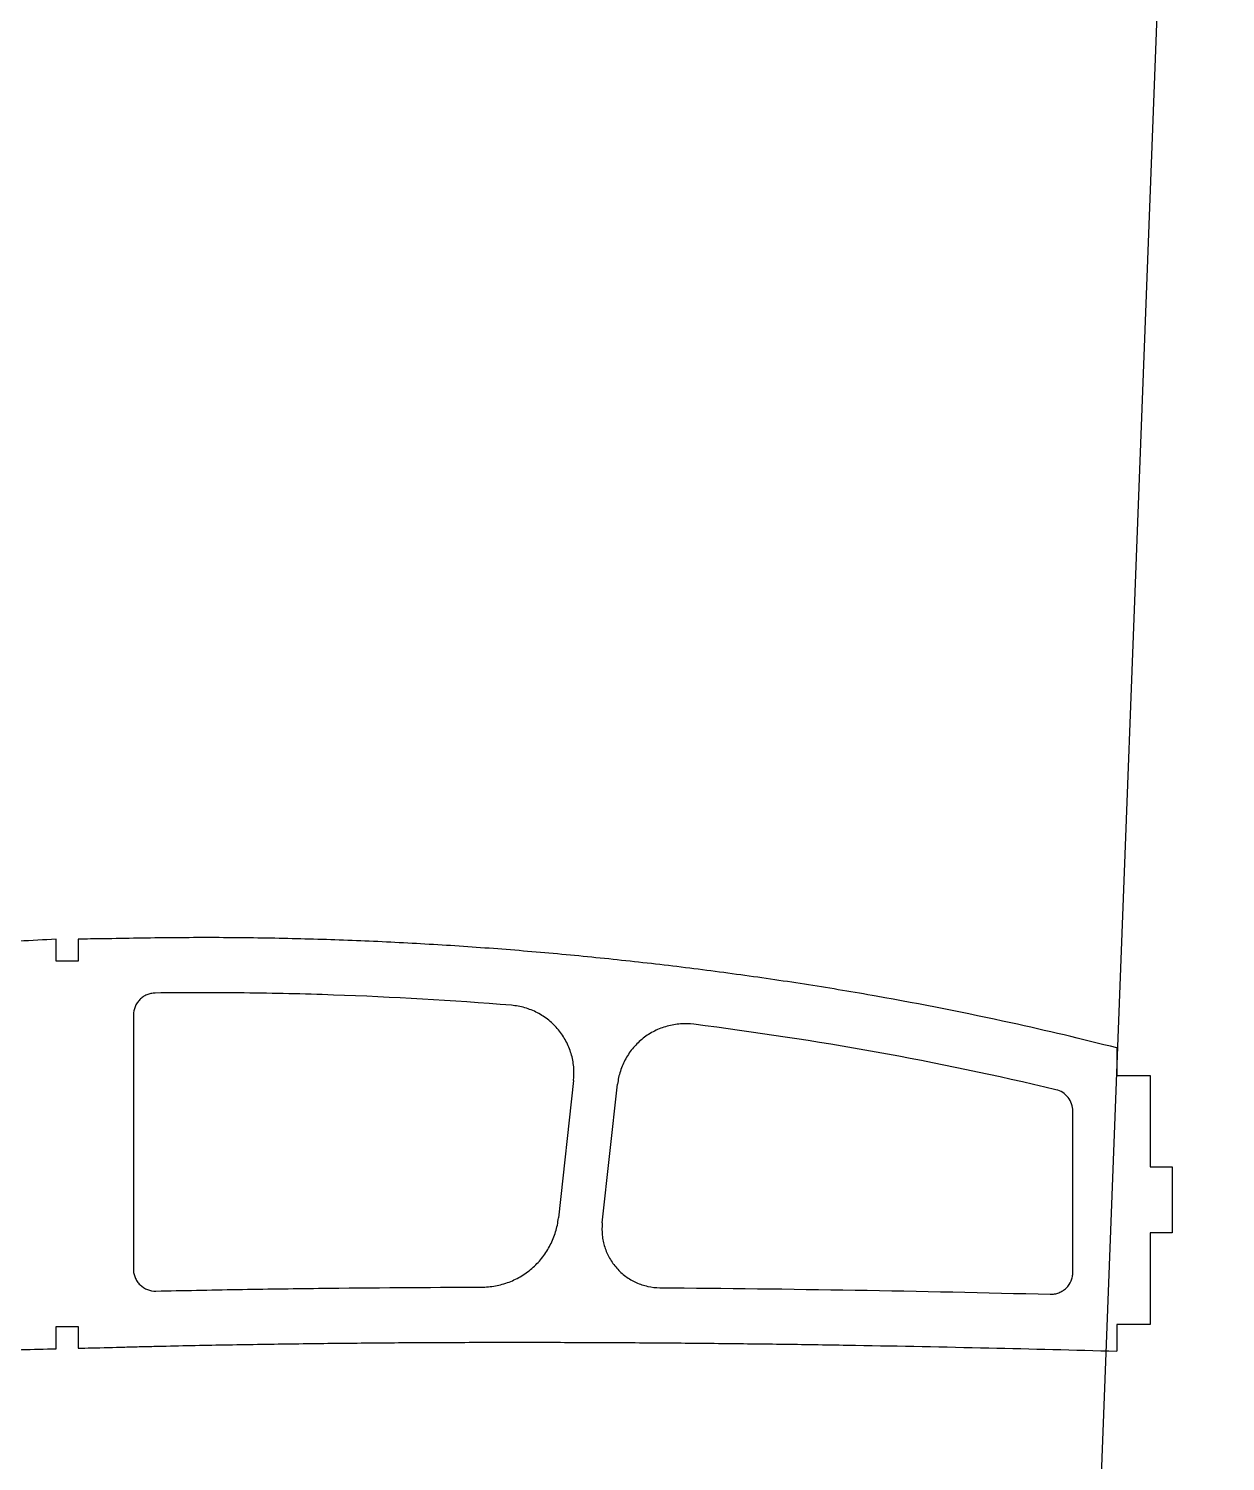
# Model space of a CAD drawing. Header units: millimetres. Extents: x -11497 to 404, y -3854 to 414.
# Drawn here: x -9717.8 to -9609.3, y -1891.3 to -1761.3 of the extents above; entities that cross this region are included whole.
import ezdxf

# ---------------------------------------------------------------- set-up
doc = ezdxf.new("R2010")
doc.units = ezdxf.units.MM
doc.layers.add('细线层', color=4, linetype='Continuous', lineweight=25)

msp = doc.modelspace()

# ---------------------------------------------------------------- linework, layer by layer
for p, q in [((-9715.29, -1845.9258), (-9715.29, -1843.9394)), ((-9713.29, -1843.9258), (-9713.29, -1845.9258)), ((-9713.29, -1845.9258), (-9715.29, -1845.9258)), ((-9619.081, -1853.8049), (-9619.081, -1856.3049)), ((-9619.081, -1856.3049), (-9616.081, -1856.3049)), ((-9616.081, -1856.3049), (-9616.081, -1864.5843)), ((-9616.081, -1864.5843), (-9614.081, -1864.5843)), ((-9614.081, -1864.5843), (-9614.081, -1870.5843)), ((-9614.081, -1870.5843), (-9616.081, -1870.5843)), ((-9616.081, -1870.5843), (-9616.081, -1878.895)), ((-9715.29, -1881.0901), (-9715.29, -1879.0901)), ((-9715.29, -1879.0901), (-9713.29, -1879.0901)), ((-9713.29, -1879.0901), (-9713.29, -1881.0442)), ((-9616.081, -1878.895), (-9619.081, -1878.895)), ((-9619.081, -1878.895), (-9619.081, -1881.3113))]:
    msp.add_line(p, q)
at = {"color": 7, "linetype": 'Continuous', "lineweight": 25}
for p, q in [((-9708.29, -1850.82), (-9708.29, -1873.8641)), ((-9668.3682, -1856.7566), (-9669.7372, -1869.2277)), ((-9665.76, -1869.6836), (-9664.3779, -1857.1019)), ((-9623.081, -1874.1509), (-9623.081, -1859.5348))]:
    msp.add_line(p, q, dxfattribs=at)
for points, knots in [([(-9715.29, -1843.9394), (-9716.4086, -1843.9858), (-9718.6458, -1844.1083), (-9721.9987, -1844.3472), (-9725.3496, -1844.6039), (-9728.6985, -1844.8763), (-9732.0421, -1845.2013), (-9735.3813, -1845.5617), (-9738.715, -1845.9643), (-9743.1517, -1846.5601), (-9748.6806, -1847.4141), (-9754.181, -1848.4271), (-9758.5607, -1849.3352), (-9761.834, -1850.0673), (-9765.0949, -1850.8508), (-9768.3425, -1851.6867), (-9771.5755, -1852.5753), (-9774.7924, -1853.5197), (-9777.9896, -1854.5277), (-9781.1646, -1855.6023), (-9784.314, -1856.7496), (-9787.4332, -1857.9756), (-9790.5169, -1859.2883), (-9793.5536, -1860.7059), (-9796.5345, -1862.2373), (-9799.4522, -1863.8856), (-9802.3006, -1865.6507), (-9804.6101, -1867.2206), (-9806.4094, -1868.544), (-9807.7314, -1869.5728), (-9809.023, -1870.6398), (-9810.2769, -1871.7506), (-9811.2929, -1872.708), (-9812.0875, -1873.4925), (-9812.6772, -1874.0872), (-9813.2575, -1874.6911), (-9813.8202, -1875.3113), (-9814.3595, -1875.9525), (-9814.8641, -1876.6211), (-9815.2461, -1877.2057), (-9815.5144, -1877.6954), (-9815.6959, -1878.0727), (-9815.8237, -1878.3974), (-9815.9101, -1878.6626), (-9815.9672, -1878.8638), (-9816.0136, -1879.0677), (-9816.0595, -1879.3424), (-9816.0998, -1879.6897), (-9816.0955, -1880.0392), (-9816.0745, -1880.3175), (-9816.0487, -1880.5248), (-9816.0133, -1880.7307), (-9815.966, -1880.9335), (-9815.9059, -1881.133), (-9815.8203, -1881.3226), (-9815.7266, -1881.5087), (-9815.6356, -1881.6969), (-9815.5346, -1881.8801), (-9815.4211, -1882.0557), (-9815.298, -1882.2247), (-9815.1237, -1882.442), (-9814.8024, -1882.8098), (-9814.3945, -1883.1919), (-9813.9552, -1883.5365), (-9813.5, -1883.8596), (-9812.8988, -1884.2151), (-9811.8826, -1884.6818), (-9810.5327, -1885.0572), (-9808.8712, -1885.2795), (-9807.2033, -1885.4339), (-9805.5319, -1885.5493), (-9803.8582, -1885.6194), (-9802.1834, -1885.6573), (-9800.5081, -1885.6597), (-9798.833, -1885.6353), (-9797.1584, -1885.5869), (-9795.4842, -1885.5234), (-9793.8105, -1885.4492), (-9792.1369, -1885.3704), (-9790.4635, -1885.2883), (-9788.2323, -1885.174), (-9785.4438, -1885.0207), (-9782.0985, -1884.8162), (-9778.7539, -1884.5968), (-9775.4096, -1884.3675), (-9772.0653, -1884.134), (-9768.7206, -1883.9007), (-9765.3752, -1883.6713), (-9762.0292, -1883.4457), (-9758.6823, -1883.2252), (-9755.3346, -1883.0113), (-9751.986, -1882.8036), (-9747.52, -1882.5352), (-9743.0519, -1882.2828), (-9738.5819, -1882.0444), (-9735.2283, -1881.8741), (-9731.8737, -1881.7112), (-9729.0774, -1881.5813), (-9726.8396, -1881.4844), (-9725.1611, -1881.4114), (-9723.4825, -1881.3391), (-9721.8032, -1881.2755), (-9720.1235, -1881.221), (-9717.9527, -1881.1577), (-9716.3414, -1881.1148), (-9715.29, -1881.0901)], [0, 0, 0, 0, 0.008250743, 0.016501486, 0.024752229, 0.033002972, 0.041253715, 0.049504458, 0.057755201, 0.066005944, 0.08250743, 0.099008916, 0.107259659, 0.115510402, 0.123761145, 0.132011888, 0.140262631, 0.148513373, 0.156764116, 0.165014859, 0.173265602, 0.181516345, 0.189767088, 0.198017831, 0.206268574, 0.214519317, 0.22277006, 0.231020803, 0.235146175, 0.239271546, 0.243396918, 0.247522289, 0.251647661, 0.253710346, 0.255773032, 0.257835718, 0.259898404, 0.261961089, 0.264023775, 0.266086461, 0.267117804, 0.268149147, 0.269180489, 0.269696161, 0.270211832, 0.270727504, 0.271243175, 0.272274518, 0.273305861, 0.273821532, 0.274337204, 0.274852875, 0.275368547, 0.275884218, 0.27639989, 0.276915561, 0.277431232, 0.277946904, 0.278462575, 0.278978247, 0.279493918, 0.280525261, 0.282587947, 0.28361929, 0.284650632, 0.286713318, 0.288776004, 0.292901375, 0.297026747, 0.301152118, 0.30527749, 0.309402861, 0.313528233, 0.317653604, 0.321778976, 0.325904347, 0.330029719, 0.33415509, 0.338280462, 0.342405833, 0.346531205, 0.354781948, 0.363032691, 0.371283434, 0.379534177, 0.38778492, 0.396035663, 0.404286406, 0.412537149, 0.420787892, 0.429038634, 0.437289377, 0.44554012, 0.462041606, 0.470292349, 0.478543092, 0.486793835, 0.495044578, 0.49916995, 0.503295321, 0.507420693, 0.511546064, 0.515671436, 0.519796807, 0.527538551, 0.527538551, 0.527538551, 0.527538551]), ([(-9619.081, -1853.8049), (-9622.2736, -1852.9926), (-9629.5172, -1851.273), (-9638.8569, -1849.4259), (-9647.0434, -1848.0617), (-9653.2017, -1847.1562), (-9659.3748, -1846.3598), (-9665.5611, -1845.6709), (-9671.7577, -1845.0841), (-9677.9637, -1844.6052), (-9683.1413, -1844.2931), (-9687.2863, -1844.0998), (-9691.4329, -1843.9419), (-9695.5811, -1843.8398), (-9699.7304, -1843.7923), (-9702.8425, -1843.7888), (-9705.9546, -1843.8088), (-9709.0662, -1843.8659), (-9711.5113, -1843.9061), (-9712.9193, -1843.9221), (-9713.29, -1843.9258)], [0.512879647, 0.512879647, 0.512879647, 0.512879647, 0.5625, 0.625, 0.65625, 0.6875, 0.71875, 0.75, 0.78125, 0.8125, 0.84375, 0.859375, 0.875, 0.90625, 0.921875, 0.9375, 0.953125, 0.96875, 0.984375, 0.989958729, 0.989958729, 0.989958729, 0.989958729]), ([(-9706.3178, -1848.8202), (-9706.4487, -1848.822), (-9706.5772, -1848.8365), (-9706.8298, -1848.8899), (-9706.9551, -1848.9294), (-9707.1941, -1849.0313), (-9707.3073, -1849.0932), (-9707.5213, -1849.2387), (-9707.6227, -1849.3231), (-9707.8043, -1849.5072), (-9707.8857, -1849.6074), (-9708.0294, -1849.8243), (-9708.0907, -1849.9401), (-9708.2379, -1850.2982), (-9708.29, -1850.5582), (-9708.29, -1850.82)], [0, 0, 0, 0, 0.125, 0.125, 0.25, 0.25, 0.375, 0.375, 0.5, 0.5, 0.625, 0.625, 0.75, 0.75, 1, 1, 1, 1]), ([(-9674.0081, -1849.932), (-9679.3848, -1849.4979), (-9684.7655, -1849.1848), (-9692.8428, -1848.9037), (-9695.5363, -1848.8414), (-9699.5781, -1848.7958), (-9700.9257, -1848.7899), (-9703.6214, -1848.7933), (-9704.9694, -1848.8014), (-9706.3178, -1848.8202)], [0, 0, 0, 0, 0.5, 0.5, 0.75, 0.75, 0.875, 0.875, 1, 1, 1, 1]), ([(-9668.3682, -1856.7566), (-9668.3229, -1856.344), (-9668.3196, -1855.9341), (-9668.375, -1855.3232), (-9668.4036, -1855.1202), (-9668.4815, -1854.7155), (-9668.5311, -1854.5131), (-9668.7082, -1853.9211), (-9668.864, -1853.5427), (-9669.2504, -1852.8181), (-9669.4833, -1852.4706), (-9670.0051, -1851.8387), (-9670.2958, -1851.5501), (-9670.7778, -1851.1595), (-9670.9455, -1851.037), (-9671.289, -1850.8116), (-9671.6422, -1850.6043), (-9672.0145, -1850.4328), (-9672.3965, -1850.2795), (-9672.5933, -1850.2118), (-9673.189, -1850.0397), (-9673.5944, -1849.9654), (-9674.0081, -1849.932)], [0, 0, 0, 0, 0.125, 0.125, 0.1875, 0.1875, 0.25, 0.25, 0.375, 0.375, 0.5, 0.5, 0.625, 0.625, 0.6875, 0.6875, 0.75, 0.8125, 0.8125, 0.875, 0.875, 1, 1, 1, 1]), ([(-9657.4574, -1851.6536), (-9657.8663, -1851.6015), (-9658.2733, -1851.5907), (-9658.8811, -1851.6341), (-9659.0832, -1851.6585), (-9659.4866, -1851.7277), (-9659.6886, -1851.7729), (-9660.2803, -1851.9364), (-9660.6595, -1852.083), (-9661.3874, -1852.4504), (-9661.7379, -1852.6736), (-9662.378, -1853.1769), (-9662.6715, -1853.4584), (-9663.0711, -1853.9265), (-9663.1972, -1854.0902), (-9663.4301, -1854.4258), (-9663.5377, -1854.5985), (-9663.8341, -1855.1312), (-9663.9977, -1855.5082), (-9664.2477, -1856.2914), (-9664.3329, -1856.6921), (-9664.3779, -1857.1019)], [0, 0, 0, 0, 0.125, 0.125, 0.1875, 0.1875, 0.25, 0.25, 0.375, 0.375, 0.5, 0.5, 0.625, 0.625, 0.6875, 0.6875, 0.75, 0.75, 0.875, 0.875, 1, 1, 1, 1]), ([(-9624.6172, -1857.5896), (-9630.0097, -1856.3021), (-9635.4436, -1855.1676), (-9646.3926, -1853.1973), (-9651.9075, -1852.3613), (-9657.4574, -1851.6536)], [0, 0, 0, 0, 0.5, 0.5, 1, 1, 1, 1]), ([(-9623.081, -1859.5348), (-9623.081, -1859.3099), (-9623.1179, -1859.0913), (-9623.2653, -1858.6667), (-9623.372, -1858.4721), (-9623.6505, -1858.1195), (-9623.8152, -1857.9705), (-9624.1936, -1857.7288), (-9624.3985, -1857.6418), (-9624.6172, -1857.5896)], [0, 0, 0, 0, 0.25, 0.25, 0.5, 0.5, 0.75, 0.75, 1, 1, 1, 1]), ([(-9676.7326, -1875.5079), (-9676.2999, -1875.507), (-9675.8742, -1875.4668), (-9675.0362, -1875.3108), (-9674.6218, -1875.1943), (-9673.8162, -1874.8851), (-9673.433, -1874.696), (-9672.8868, -1874.3623), (-9672.7095, -1874.2426), (-9672.3647, -1873.9862), (-9672.1966, -1873.8487), (-9671.7167, -1873.4181), (-9671.4264, -1873.1053), (-9670.9041, -1872.429), (-9670.6704, -1872.0615), (-9670.2786, -1871.2992), (-9670.119, -1870.9036), (-9669.8718, -1870.0839), (-9669.7845, -1869.6578), (-9669.7373, -1869.2277)], [0, 0, 0, 0, 0.125, 0.125, 0.25, 0.25, 0.375, 0.375, 0.4375, 0.4375, 0.5, 0.5, 0.625, 0.625, 0.75, 0.75, 0.875, 0.875, 1, 1, 1, 1]), ([(-9665.7601, -1869.6835), (-9665.8008, -1870.0538), (-9665.802, -1870.4216), (-9665.7472, -1870.9696), (-9665.7194, -1871.1517), (-9665.6443, -1871.5145), (-9665.5969, -1871.6952), (-9665.4284, -1872.2224), (-9665.2809, -1872.5587), (-9665.0065, -1873.0403), (-9664.9055, -1873.1978), (-9664.6897, -1873.4982), (-9664.5747, -1873.6419), (-9664.2084, -1874.0535), (-9663.9344, -1874.3038), (-9663.3367, -1874.7437), (-9663.0195, -1874.9293), (-9662.3493, -1875.2335), (-9661.9929, -1875.3522), (-9661.2733, -1875.5106), (-9660.9072, -1875.5522), (-9660.5347, -1875.555)], [0, 0, 0, 0, 0.125, 0.125, 0.1875, 0.1875, 0.25, 0.25, 0.375, 0.375, 0.4375, 0.4375, 0.5, 0.5, 0.625, 0.625, 0.75, 0.75, 0.875, 0.875, 1, 1, 1, 1]), ([(-9708.29, -1873.8641), (-9708.29, -1873.9981), (-9708.2767, -1874.1299), (-9708.2244, -1874.3891), (-9708.1848, -1874.5179), (-9708.0817, -1874.7629), (-9708.0185, -1874.8791), (-9707.8694, -1875.0986), (-9707.7827, -1875.2021), (-9707.4989, -1875.4796), (-9707.2703, -1875.6277), (-9706.7786, -1875.8219), (-9706.511, -1875.8703), (-9706.243, -1875.864)], [0, 0, 0, 0, 0.125, 0.125, 0.25, 0.25, 0.375, 0.375, 0.5, 0.5, 0.75, 0.75, 1, 1, 1, 1]), ([(-9625.1313, -1876.1492), (-9624.9972, -1876.1525), (-9624.865, -1876.1425), (-9624.6044, -1876.0968), (-9624.4746, -1876.0604), (-9624.2269, -1875.9634), (-9624.1091, -1875.9031), (-9623.8858, -1875.7593), (-9623.7801, -1875.6752), (-9623.4956, -1875.3981), (-9623.3418, -1875.173), (-9623.1873, -1874.8075), (-9623.1474, -1874.6793), (-9623.0943, -1874.4176), (-9623.081, -1874.2851), (-9623.081, -1874.1509)], [0, 0, 0, 0, 0.125, 0.125, 0.25, 0.25, 0.375, 0.375, 0.5, 0.5, 0.75, 0.75, 0.875, 0.875, 1, 1, 1, 1]), ([(-9706.243, -1875.864), (-9705.0135, -1875.8351), (-9703.7841, -1875.8111), (-9701.3251, -1875.7618), (-9700.0956, -1875.738), (-9696.4071, -1875.6741), (-9693.9479, -1875.6385), (-9686.5703, -1875.55), (-9681.6516, -1875.5173), (-9676.7326, -1875.5079)], [0, 0, 0, 0, 0.125, 0.125, 0.25, 0.25, 0.5, 0.5, 1, 1, 1, 1]), ([(-9713.29, -1881.0442), (-9712.8858, -1881.0349), (-9711.4799, -1881.0017), (-9709.5731, -1880.9501), (-9707.5689, -1880.8993), (-9705.5645, -1880.849), (-9703.058, -1880.7988), (-9700.0497, -1880.7383), (-9696.0375, -1880.6701), (-9691.0204, -1880.6008), (-9684.9971, -1880.5429), (-9678.9714, -1880.511), (-9672.9437, -1880.5025), (-9666.9141, -1880.5165), (-9660.883, -1880.55), (-9654.8506, -1880.6054), (-9648.8172, -1880.6795), (-9640.7716, -1880.8035), (-9630.8592, -1881.0032), (-9622.9583, -1881.2049), (-9619.081, -1881.3113)], [0.532446625, 0.532446625, 0.532446625, 0.532446625, 0.535421807, 0.542796064, 0.546483193, 0.550170321, 0.557544578, 0.564918835, 0.572293092, 0.587041606, 0.60179012, 0.616538634, 0.631287149, 0.646035663, 0.660784177, 0.675532691, 0.690281205, 0.705029719, 0.734526747, 0.762954849, 0.762954849, 0.762954849, 0.762954849])]:
    msp.add_open_spline(points, degree=3, knots=knots, dxfattribs=at)
msp.add_open_spline([(-9660.5347, -1875.555), (-9648.7303, -1875.6442), (-9636.9295, -1875.8517), (-9625.1313, -1876.1492)], degree=3, dxfattribs=at)
at = {"layer": '细线层'}
msp.add_line((-9609.2507, -1596.0519), (-9629.2893, -2124.281), dxfattribs=at)

doc.saveas('drawing.dxf')
